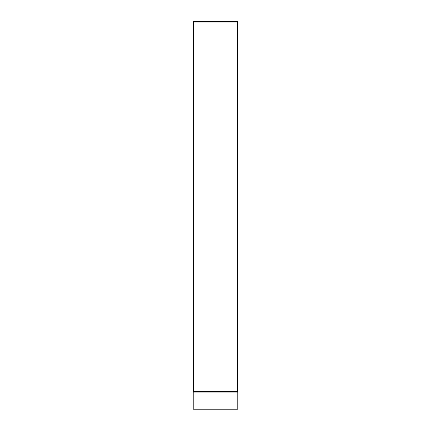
<?xml version="1.0" encoding="UTF-8"?>
<svg xmlns="http://www.w3.org/2000/svg" width="431" height="431" viewBox="0 0 431 431"><rect width="100%" height="100%" fill="white"/><g stroke="black" fill="none" stroke-linecap="round" stroke-linejoin="round"><path stroke-width="0.65" d="M193.46 391.817L237.54 391.817M237.54 21.55L193.46 21.55L193.46 409.45L237.54 409.45L237.54 21.55M237.362 21.728L193.638 21.728L193.638 391.644L237.362 391.644L237.362 21.728"/></g></svg>
